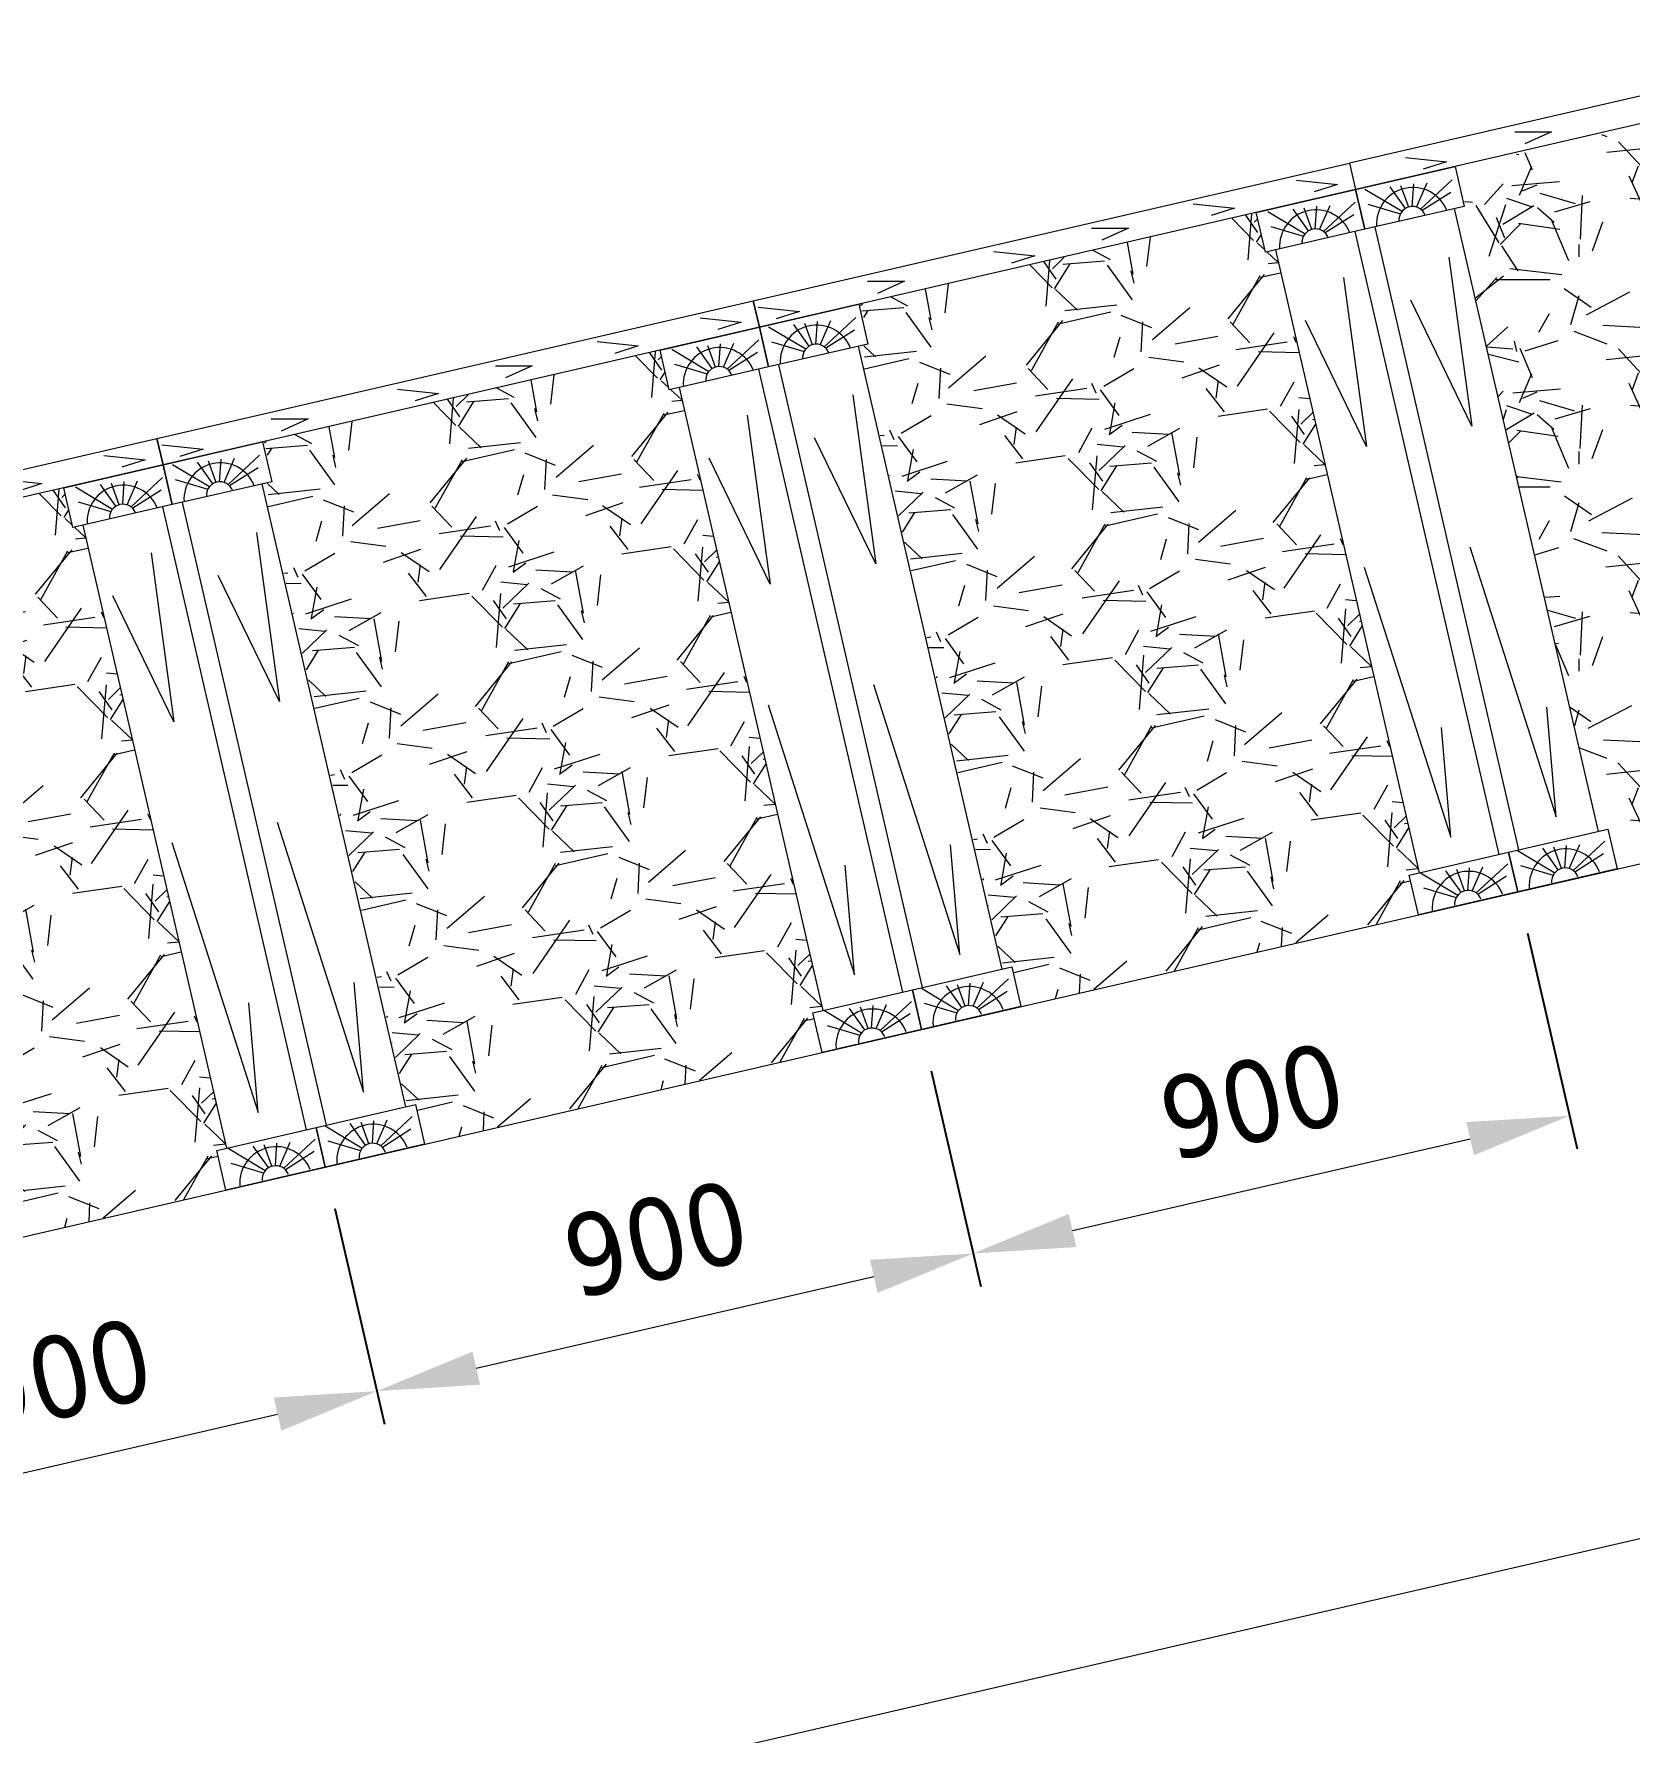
# Model space of a CAD drawing. Header units: millimetres. Extents: x 1757 to 4342, y -1901 to 53.
# Drawn here: x 3800.32 to 3823.78, y -514.56 to -489.59 of the extents above; entities that cross this region are included whole.
import ezdxf

# ---------------------------------------------------------------- set-up
doc = ezdxf.new("R2010")
doc.units = ezdxf.units.MM
doc.header["$LTSCALE"] = 0.1
doc.styles.add('стиль', font='TAHOMA.TTF')
doc.dimstyles.new('Копия DIN', dxfattribs={"dimtxt": 2, "dimasz": 2.5, "dimexe": 0.5, "dimexo": 0.625, "dimtad": 0, "dimdec": 0, "dimlfac": 100, "dimzin": 4, "dimdsep": 46, "dimtxsty": 'стиль', "dimcen": 2.5, "dimclre": 256, "dimclrt": 256, "dimadec": 0, "dimazin": 2, "dimtfac": 1, "dimtdec": 0, "dimtmove": 0, "dimatfit": 3, "dimfxl": 1.25, "dimtvp": 1, "dimtolj": 1, "dimtzin": 0, "dimlwd": 0, "dimarcsym": 0})

# ---------------------------------------------------------------- blocks, each defined once
blk = doc.blocks.new('*D403')
at = {"linetype": 'ByBlock', "lineweight": -2}
for p, q in [((3822.283065517349, -502.8166461527126), (3823.015140038643, -505.9876092798715)), ((3813.513734934281, -504.8412056418076), (3814.245809455575, -508.0121687689666))]:
    blk.add_line(p, q, dxfattribs=at)
at = {"color": 0, "linetype": 'ByBlock', "lineweight": 0}
blk.add_line((3815.59488902558, -507.1875571550582), (3821.441109414293, -505.8378508289949), dxfattribs=at)
at = {"color": 0, "lineweight": 0}
for points in [[(3821.384871650707, -505.5942583127986), (3821.497347177879, -506.0814433451911), (3822.902664511471, -505.500424247479)], [(3815.538651261995, -506.943964638862), (3815.651126789166, -507.4311496712545), (3814.133333928403, -507.5249837365741)]]:
    blk.add_solid(points, dxfattribs=at)
at = {"layer": 'Defpoints', "color": 0, "lineweight": 0}
for p in [(3822.142471108385, -502.2076648622217), (3813.373140525317, -504.2322243513167), (3822.902664511471, -505.500424247479)]:
    blk.add_point(p, dxfattribs=at)
at = {"lineweight": 0, "insert": (3818.236999246075, -505.2955593845714), "char_height": 1.2, "attachment_point": 5, "rotation": 13.000000000000274, "style": 'стиль'}
blk.add_mtext('\\A1;900', dxfattribs=at)
blk = doc.blocks.new('*D404')
at = {"linetype": 'ByBlock', "lineweight": -2}
for p, q in [((3813.513734934281, -504.8412056418076), (3814.245809455575, -508.0121687689668)), ((3804.744404351215, -506.8657651309022), (3805.476478872508, -510.0367282580614))]:
    blk.add_line(p, q, dxfattribs=at)
at = {"color": 0, "linetype": 'ByBlock', "lineweight": 0}
blk.add_line((3806.825558442515, -509.2121166441531), (3812.671778831225, -507.86241031809), dxfattribs=at)
at = {"color": 0, "lineweight": 0}
for points in [[(3812.615541067639, -507.6188178018938), (3812.728016594811, -508.1060028342863), (3814.133333928403, -507.5249837365743)], [(3806.769320678929, -508.9685241279568), (3806.8817962061, -509.4557091603493), (3805.364003345337, -509.5495432256689)]]:
    blk.add_solid(points, dxfattribs=at)
at = {"layer": 'Defpoints', "color": 0, "lineweight": 0}
for p in [(3813.373140525317, -504.2322243513167), (3804.60380994225, -506.2567838404113), (3814.133333928403, -507.5249837365743)]:
    blk.add_point(p, dxfattribs=at)
at = {"lineweight": 0, "insert": (3809.467668663008, -507.3201188736665), "char_height": 1.2, "attachment_point": 5, "rotation": 13.000000000000274, "style": 'стиль'}
blk.add_mtext('\\A1;900', dxfattribs=at)
blk = doc.blocks.new('*D405')
at = {"linetype": 'ByBlock', "lineweight": -2}
for p, q in [((3804.744404351215, -506.8657651309022), (3805.476478872508, -510.0367282580612)), ((3795.975073768148, -508.8903246199966), (3796.707148289442, -512.061287747156))]:
    blk.add_line(p, q, dxfattribs=at)
at = {"color": 0, "linetype": 'ByBlock', "lineweight": 0}
blk.add_line((3798.056227859447, -511.2366761332477), (3803.902448248159, -509.8869698071845), dxfattribs=at)
at = {"color": 0, "lineweight": 0}
for points in [[(3803.846210484573, -509.6433772909883), (3803.958686011745, -510.1305623233808), (3805.364003345337, -509.5495432256687)], [(3797.999990095861, -510.9930836170514), (3798.112465623033, -511.4802686494439), (3796.59467276227, -511.5741027147635)]]:
    blk.add_solid(points, dxfattribs=at)
at = {"layer": 'Defpoints', "color": 0, "lineweight": 0}
for p in [(3804.60380994225, -506.2567838404113), (3795.834479359184, -508.2813433295057), (3805.364003345337, -509.5495432256687)]:
    blk.add_point(p, dxfattribs=at)
at = {"lineweight": 0, "insert": (3800.698338079942, -509.344678362761), "char_height": 1.2, "attachment_point": 5, "rotation": 13.000000000000274, "style": 'стиль'}
blk.add_mtext('\\A1;900', dxfattribs=at)
blk = doc.blocks.new('223')
at = {"color": 7, "lineweight": 15}
for points in [[(3696.820343833757, -1073.215251530896), (3696.820984077176, -1073.615251530896), (3687.820984077176, -1073.615251530896), (3687.820632248237, -1073.215251530896), (3696.820343833757, -1073.215251530896)], [(3692.910218324802, -1073.29452706192), (3693.438741591743, -1073.417152448414), (3693.01403201838, -1073.502047830796)], [(3694.44665705773, -1073.285091687758), (3695.022359771932, -1073.483177082471), (3694.66372033434, -1073.511483204959)], [(3696.002911849634, -1073.285091687758), (3696.578614563836, -1073.483177082471), (3696.219975126244, -1073.511483204959)], [(3687.870451148361, -1073.322821691869), (3688.446153862564, -1073.520907086582), (3688.087514424971, -1073.54921320907)], [(3689.52205326575, -1073.313386317707), (3690.050576532691, -1073.4360117042), (3689.625866959328, -1073.520907086582)], [(3691.428500036754, -1073.303950943544), (3692.004202750957, -1073.502036338258), (3691.645563313365, -1073.530342460745)]]:
    blk.add_lwpolyline(points, dxfattribs=at)
blk = doc.blocks.new('*D402')
at = {"linetype": 'ByBlock', "lineweight": -2}
for p, q in [((3826.607603982076, -501.8162463849882), (3828.756116674037, -511.1224772758131)), ((3752.128420852812, -519.0131220654713), (3754.276494867881, -528.3174528379169))]:
    blk.add_line(p, q, dxfattribs=at)
at = {"color": 0, "linetype": 'ByBlock', "lineweight": 0}
blk.add_line((3827.182086049687, -510.9727188249362), (3755.625574437887, -527.4928412240083), dxfattribs=at)
at = {"color": 0, "lineweight": 15}
for points in [[(3827.125848286102, -510.72912630874), (3827.238323813273, -511.2163113411327), (3828.643641146866, -510.6352922434204)], [(3755.569336674301, -527.2492487078121), (3755.681812201472, -527.7364337402048), (3754.164019340709, -527.8302678055242)]]:
    blk.add_solid(points, dxfattribs=at)
at = {"layer": 'Defpoints', "color": 0, "lineweight": 15}
for p in [(3826.467009573111, -501.2072650944973), (3751.987826443848, -518.4041407749804), (3754.164019340709, -527.8302678055242)]:
    blk.add_point(p, dxfattribs=at)
at = {"lineweight": 0, "insert": (3791.122830269926, -518.0156354170174), "char_height": 1.2, "attachment_point": 5, "rotation": 13.000000000000274, "style": 'стиль'}
blk.add_mtext('\\A1;15000', dxfattribs=at)

msp = doc.modelspace()

# ---------------------------------------------------------------- hatches: boundary and pattern name
at = {"lineweight": 0}
h = msp.add_hatch(dxfattribs=at)
h.set_pattern_fill('GRAVEL', scale=0.12, style=0)
h.set_pattern_definition([(228.0128, (-557.8057438767245, 419.8050721648772), (-24.38402071907521, -27.43203370741509), [0.4100652, -40.5966]), (184.9697, (-558.0800638767245, 419.5002721648772), (36.57605916741495, 3.04797849046495), [0.7036859999999999, -69.6648]), (132.5104, (-558.7811038767245, 419.4393121648772), (30.47997782199803, -33.52803275095249), [0.4961783999999999, -49.12164]), (267.2737, (-559.9698238767245, 418.6773121648772), (3.047986764993807, 60.95998038403971), [0.640806, -63.43968]), (292.8337, (-560.0003038767245, 418.0372321648772), (-15.24004326660229, 36.57602079606134), [0.6283608, -62.20776]), (357.2737, (-559.7564638767245, 417.4581121648772), (-60.95998038403971, 3.04798676499381), [0.640806, -63.43968]), (37.6942, (-559.1163838767245, 417.4276321648772), (-39.62402503348792, -30.47997282838187), [0.8474327999999999, -83.89572000000001]), (72.2553, (-558.4458238767245, 417.9457921648772), (21.33604267856063, 67.05601944724367), [0.800064, -79.20636]), (121.4296, (-558.2019838767245, 418.7077921648772), (-24.38400628231738, 39.62395339196723), [0.6429756, -63.6546]), (175.2364, (-558.5372638767245, 419.2564321648772), (33.52797366366534, -3.047971395265387), [0.7340555999999997, -35.96867999999998]), (222.3974, (-559.2687838767245, 419.3173921648772), (-36.57600110068765, -33.52795638076436), [0.9492936, -93.98016]), (138.8141, (-556.9523038767245, 418.6468321648772), (-21.33598640906968, 18.28797186854881), [0.324006, -32.07671999999999]), (171.4692, (-557.1961438767245, 418.8601921648772), (39.62393951470968, -6.096015360054838), [0.6164183999999996, -61.02551999999998]), (225, (-557.8057438767245, 418.9516321648772), (-6.394884621840901e-16, -3.047997922440237), [0.4310508, -3.879468]), (203.1986, (-558.0191038767246, 419.3173921648772), (15.240051390709, 6.096026729167518), [0.2321292, -22.98071999999999]), (291.8014, (-558.2324638767245, 419.2259521648772), (-3.048002138273411, 9.144005890478237), [0.3282791999999999, -16.08576]), (30.9638, (-558.1105438767245, 418.9211521648772), (9.143990345769872, 6.096004750392662), [0.5331839999999997, -17.23955999999999]), (161.5651, (-557.6533438767245, 419.1954721648772), (6.096002781817178, -3.047995466958092), [0.3855444, -9.253079999999999]), (16.38950000000001, (-560.0003038767245, 419.2259521648772), (30.48001681676322, 9.143980979961364), [0.5401056000000001, -53.47056]), (70.3462, (-559.4821438767245, 419.3783521648772), (-12.19196602641181, -33.527952586254), [0.4531188, -44.85863999999999]), (293.1986, (-557.6533438767245, 419.8050721648772), (-6.096026729167517, 15.240051390709), [0.4642559999999999, -22.74864]), (343.6105, (-557.4704638767245, 419.3783521648772), (-30.48001681676322, 9.143980979961373), [0.5401055999999997, -53.47055999999998]), (339.444, (-560.0003038767245, 417.3361921648772), (-15.24001891710709, 6.095992603260165), [0.520842, -25.52124]), (294.7751, (-559.5126238767245, 417.1533121648771), (-15.23996448435221, 33.52798443138801), [0.4364063999999998, -43.20431999999997]), (66.80140000000002, (-557.6228638767245, 416.7570721648772), (6.096026729167521, 15.240051390709), [0.4642559999999999, -22.74864]), (17.35400000000001, (-557.4399838767245, 417.1837921648772), (-39.62400213823195, -12.19198161072676), [0.5109395999999999, -50.58287999999999]), (69.444, (-559.1163838767245, 416.7570721648772), (-6.095992603260173, -15.24001891710709), [0.2604216, -25.78176]), (101.3099, (-557.8057438767245, 416.7570721648772), (-3.047984955464818, 12.19196095308314), [0.155418, -15.3864]), (165.9638, (-557.8362238767245, 416.9094721648772), (9.144006425636608, -3.04799472494837), [0.6283608, -11.93886]), (186.0090000000001, (-558.4458238767245, 417.0618721648772), (30.47995505331354, 3.04799288225743), [0.5823204, -57.64968]), (303.6901, (-558.1105438767245, 418.6468321648772), (-3.048001045568679, 6.095994119078207), [0.4395888, -10.550136]), (353.1572, (-557.8667038767245, 418.2810721648772), (51.8160214279721, -6.096027301985807), [0.7674683999999999, -75.97919999999999]), (60.94540000000001, (-557.1047038767246, 418.1896321648772), (-12.19197163899491, -21.33594913300095), [0.3138096, -31.06728]), (90, (-556.9523038767245, 418.4639521648772), (-3.048, 3.048), [0.18288, -2.86512]), (120.2564, (-558.5067838767245, 417.1533121648771), (12.19197416020333, -21.33598923897307), [0.4234403999999999, -41.92068]), (48.01279999999999, (-558.7201438767245, 417.5190721648772), (24.38402071907521, 27.43203370741509), [0.8201316, -40.18656]), (0, (-558.1715038767245, 418.1286721648772), (3.048, 3.048), [0.79248, -2.25552]), (325.3048, (-557.3790238767245, 418.1286721648772), (-30.47994718914443, 21.33600202858172), [0.481932, -47.71116]), (254.0546, (-556.9827838767245, 417.8543521648772), (-3.048007775641769, -12.19202904384435), [0.4437948, -21.74604]), (207.646, (-557.1047038767246, 417.4276321648772), (-57.91197965882726, -30.48001916966807), [0.7225739999999999, -71.535]), (175.4261, (-557.7447838767245, 417.0923521648772), (-39.62400912569701, 3.047985253463354), [0.7644347999999996, -75.67895999999996]), (175.4261, (-557.7447838767245, 417.0923521648772), (-39.62400912569701, 3.047985253463354), [0.7644347999999996, -75.67895999999996])])
h.paths.add_polyline_path([(3827.747455334893, -490.0488058088833), (3821.237559947744, -491.5693780689712), (3821.381225331317, -492.1606227520897), (3821.223697906234, -492.1936756915873), (3823.330453719846, -501.3053651870712), (3823.480647235074, -501.2729087885734), (3823.614603434033, -501.8571333664572), (3826.21333996904, -501.2467120398915)])
h = msp.add_hatch(dxfattribs=at)
h.set_pattern_fill('GRAVEL', scale=0.12, angle=13, style=0)
h.set_pattern_definition([(241.0128, (30.24405164025256, -261.7736525977537), (-17.58819494249036, -32.21416363058341), [0.4100652, -40.5966]), (197.9697, (30.04532752544492, -262.1323491667277), (34.95297116549519, 11.19768207267192), [0.7036859999999999, -69.6648]), (145.5104, (29.37596815150073, -262.3494464530143), (37.24094428247516, -25.81220829623099), [0.4961783999999999, -49.12164]), (280.2737000000001, (28.38912767149895, -263.3593202597002), (-10.74314479849951, 60.08322787251495), [0.640806, -63.43968]), (305.8337, (28.50341554278884, -263.9898515589044), (-23.07725638678619, 32.21031595157609), [0.6283608, -62.20776]), (10.27370000000003, (28.87127959397776, -264.4992766857316), (-60.08322787251495, -10.7431447984995), [0.6408059999999993, -63.43967999999995]), (50.6942, (29.50181089318176, -264.3849888144418), (-31.75196181481455, -38.61223930807346), [0.8474327999999999, -83.89572000000001]), (85.2553, (30.0386238455053, -263.729266042672), (5.704879012209489, 70.13694330911872), [0.800064, -79.20636]), (134.4296, (30.10480153869275, -262.9319439882144), (-32.67249587382036, 33.12318611124353), [0.6429756, -63.6546]), (188.2364, (29.65469759691632, -262.472787185371), (33.35429824975815, 4.572300939786578), [0.7340555999999997, -35.96867999999998]), (235.3974, (28.92821339085185, -262.5779457814953), (-28.09641142421381, -40.89644704212396), [0.9492936, -93.98016]), (151.8141, (31.33616533752638, -262.7102247537712), (-24.90304501330312, 13.01969969616186), [0.324006, -32.07671999999999]), (184.4692, (31.05057938397431, -262.5571852218399), (39.97968559453464, 2.973672089783056), [0.6164183999999997, -61.02551999999999]), (238, (30.43603386807172, -262.6052189858439), (0.6856503462908407, -2.969877933153356), [0.4310508, -3.879468]), (216.1986, (30.14586417341252, -262.2968289479029), (13.47814222086082, 9.368051587626155), [0.2321292, -22.98071999999999]), (304.8014, (29.95854210079915, -262.4339209035817), (-5.02683580692459, 8.223994317254894), [0.3282791999999999, -16.08576]), (43.96380000000001, (30.14590238046185, -262.7034828667826), (7.538327769717316, 7.996714812762255), [0.5331839999999998, -17.23955999999999]), (174.5651, (30.52967580085397, -262.3333460485646), (6.625412419377722, -1.598573287552151), [0.3855444, -9.253079999999999]), (29.38950000000002, (28.23601172546933, -262.8315983754929), (27.64186779806208, 15.76613325918954), [0.5401056000000001, -53.47056]), (83.3462, (28.70660877755654, -262.5665437393008), (-4.337338442745307, -35.41122894575053), [0.4531188, -44.85863999999999]), (306.1986, (30.39254563812574, -261.7393700570716), (-9.368051587626155, 13.47814222086083), [0.4642559999999997, -22.74863999999998]), (356.6105, (30.66672954948353, -262.1140142022983), (-31.75576412274719, 2.053109420490301), [0.5401055999999997, -53.47055999999998]), (352.444, (28.66111522992605, -264.6729239491215), (-16.22071818296562, 2.511494384145234), [0.520842, -25.52124]), (307.7751, (29.17743507193882, -264.7414126163869), (-22.39152062980837, 29.2404182836118), [0.4364063999999998, -43.20431999999997]), (79.80140000000002, (31.10789525134078, -264.7023935064005), (2.511520330436808, 16.22075750093006), [0.4642559999999999, -22.74864]), (30.354, (31.19009693487897, -264.2454712635371), (-35.86584241260537, -20.79296297022307), [0.5109395999999999, -50.58287999999999]), (82.44400000000002, (29.65265407218249, -265.0383624050843), (-2.511494384145243, -16.22071818296562), [0.2604216, -25.78176]), (114.3098999999999, (30.92970245389279, -264.743532555219), (-5.712459769435964, 11.19383435435863), [0.155418, -15.3864]), (178.9638, (30.86572111363603, -264.6018950654822), (9.595295760355823, -0.912920931238967), [0.6283607999999994, -11.93885999999999]), (199.0090000000001, (30.23746258146093, -264.5905312303369), (29.01310656745176, 9.826371047746605), [0.5823204, -57.64968]), (316.6901, (30.20761095368925, -262.9707720629544), (-4.341181280596862, 5.254103135894768), [0.4395888, -10.550136]), (6.157199999999976, (30.52747944792327, -263.2723055927592), (51.85928792457701, 5.716282134958152), [0.7674683999999999, -75.97919999999999]), (73.94540000000002, (31.29051896169904, -263.189989288073), (-7.079947942851582, -23.53170701369902), [0.3138096, -31.06728]), (103, (31.3773043863448, -262.8884175512192), (-3.655530771105497, 2.284229143825296), [0.1828799999999998, -2.865119999999997]), (133.2564, (30.15749545790277, -264.5151478478857), (16.67904792711359, -18.04655177516438), [0.4234403999999999, -41.92068]), (61.01279999999999, (29.86732576324312, -264.2067578099446), (17.58819494249036, 32.21416363058342), [0.8201316, -40.18656]), (13, (30.26477399285886, -263.4893646719963), (2.284229143825296, 3.655530771105497), [0.79248, -2.25552]), (338.3048000000001, (31.03694278180001, -263.3110954604499), (-34.4983042691495, 13.93266542230372), [0.4819319999999997, -47.71115999999996]), (267.0546, (31.48473574949821, -263.4892500508487), (-0.2272777458141597, -12.56520069209301), [0.4437948, -21.74604]), (220.646, (31.4619316651092, -263.9324592774394), (-49.5711869233747, -42.72617913639834), [0.7225739999999999, -71.535]), (188.4261, (30.9136784635416, -264.403132743625), (-39.29409583524728, -5.943597041274939), [0.7644347999999997, -75.67895999999998]), (188.4261, (30.9136784635416, -264.403132743625), (-39.29409583524728, -5.943597041274939), [0.7644347999999997, -75.67895999999998])])
h.paths.add_polyline_path([(3812.474067498858, -493.5662424689743), (3812.610978647424, -494.159269805907), (3812.461807901805, -494.1937085861172), (3814.57120932282, -503.3305299504269), (3814.708884083774, -503.2987452274018), (3814.845064680574, -503.8886081969857), (3820.676148335261, -502.5423964613263), (3820.540768370763, -501.9560014112393), (3820.687398845593, -501.9221490987514), (3818.575037404274, -492.7725064779141), (3818.427672913523, -492.8065282513302), (3818.292921152958, -492.222854251428)])
h = msp.add_hatch(dxfattribs=at)
h.set_pattern_fill('GRAVEL', scale=0.12, angle=13, style=0)
h.set_pattern_definition([(241.0128, (21.47472105718498, -263.7982120868485), (-17.58819494249036, -32.21416363058341), [0.4100652, -40.5966]), (197.9697, (21.27599694237733, -264.1569086558227), (34.95297116549519, 11.19768207267192), [0.7036859999999999, -69.6648]), (145.5104, (20.60663756843314, -264.3740059421092), (37.24094428247516, -25.81220829623099), [0.4961783999999999, -49.12164]), (280.2737000000001, (19.61979708843137, -265.3838797487952), (-10.74314479849951, 60.08322787251495), [0.640806, -63.43968]), (305.8337, (19.73408495972126, -266.0144110479993), (-23.07725638678619, 32.21031595157609), [0.6283608, -62.20776]), (10.27370000000003, (20.10194901091018, -266.5238361748266), (-60.08322787251495, -10.7431447984995), [0.6408059999999993, -63.43967999999995]), (50.6942, (20.73248031011417, -266.4095483035368), (-31.75196181481455, -38.61223930807346), [0.8474327999999999, -83.89572000000001]), (85.2553, (21.26929326243771, -265.7538255317668), (5.704879012209489, 70.13694330911872), [0.800064, -79.20636]), (134.4296, (21.33547095562517, -264.9565034773093), (-32.67249587382036, 33.12318611124353), [0.6429756, -63.6546]), (188.2364, (20.88536701384874, -264.4973466744659), (33.35429824975815, 4.572300939786578), [0.7340555999999997, -35.96867999999998]), (235.3974, (20.15888280778427, -264.6025052705902), (-28.09641142421381, -40.89644704212396), [0.9492936, -93.98016]), (151.8141, (22.5668347544588, -264.7347842428661), (-24.90304501330312, 13.01969969616186), [0.324006, -32.07671999999999]), (184.4692, (22.28124880090672, -264.5817447109347), (39.97968559453464, 2.973672089783056), [0.6164183999999997, -61.02551999999999]), (238, (21.66670328500459, -264.6297784749388), (0.6856503462908407, -2.969877933153356), [0.4310508, -3.879468]), (216.1986, (21.37653359034493, -264.3213884369977), (13.47814222086082, 9.368051587626155), [0.2321292, -22.98071999999999]), (304.8014, (21.18921151773156, -264.4584803926765), (-5.02683580692459, 8.223994317254894), [0.3282791999999999, -16.08576]), (43.96380000000001, (21.37657179739426, -264.7280423558775), (7.538327769717316, 7.996714812762255), [0.5331839999999998, -17.23955999999999]), (174.5651, (21.76034521778638, -264.3579055376596), (6.625412419377722, -1.598573287552151), [0.3855444, -9.253079999999999]), (29.38950000000002, (19.46668114240174, -264.8561578645878), (27.64186779806208, 15.76613325918954), [0.5401056000000001, -53.47056]), (83.3462, (19.93727819448895, -264.5911032283957), (-4.337338442745307, -35.41122894575053), [0.4531188, -44.85863999999999]), (306.1986, (21.62321505505861, -263.7639295461665), (-9.368051587626155, 13.47814222086083), [0.4642559999999997, -22.74863999999998]), (356.6105, (21.89739896641595, -264.1385736913933), (-31.75576412274719, 2.053109420490301), [0.5401055999999997, -53.47055999999998]), (352.444, (19.89178464685847, -266.6974834382163), (-16.22071818296562, 2.511494384145234), [0.520842, -25.52124]), (307.7751, (20.40810448887123, -266.7659721054819), (-22.39152062980837, 29.2404182836118), [0.4364063999999998, -43.20431999999997]), (79.80140000000002, (22.33856466827319, -266.7269529954955), (2.511520330436808, 16.22075750093006), [0.4642559999999999, -22.74864]), (30.354, (22.42076635181138, -266.2700307526319), (-35.86584241260537, -20.79296297022307), [0.5109395999999999, -50.58287999999999]), (82.44400000000002, (20.8833234891149, -267.0629218941791), (-2.511494384145243, -16.22071818296562), [0.2604216, -25.78176]), (114.3098999999999, (22.1603718708252, -266.7680920443139), (-5.712459769435964, 11.19383435435863), [0.155418, -15.3864]), (178.9638, (22.09639053056844, -266.626454554577), (9.595295760355823, -0.912920931238967), [0.6283607999999994, -11.93885999999999]), (199.0090000000001, (21.46813199839335, -266.6150907194318), (29.01310656745176, 9.826371047746605), [0.5823204, -57.64968]), (316.6901, (21.43828037062167, -264.9953315520494), (-4.341181280596862, 5.254103135894768), [0.4395888, -10.550136]), (6.157199999999976, (21.75814886485568, -265.296865081854), (51.85928792457701, 5.716282134958152), [0.7674683999999999, -75.97919999999999]), (73.94540000000002, (22.52118837863145, -265.2145487771679), (-7.079947942851582, -23.53170701369902), [0.3138096, -31.06728]), (103, (22.60797380327722, -264.912977040314), (-3.655530771105497, 2.284229143825296), [0.1828799999999998, -2.865119999999997]), (133.2564, (21.38816487483518, -266.5397073369807), (16.67904792711359, -18.04655177516438), [0.4234403999999999, -41.92068]), (61.01279999999999, (21.09799518017553, -266.2313172990396), (17.58819494249036, 32.21416363058342), [0.8201316, -40.18656]), (13, (21.49544340979128, -265.5139241610913), (2.284229143825296, 3.655530771105497), [0.79248, -2.25552]), (338.3048000000001, (22.26761219873242, -265.3356549495448), (-34.4983042691495, 13.93266542230372), [0.4819319999999997, -47.71115999999996]), (267.0546, (22.71540516643063, -265.5138095399435), (-0.2272777458141597, -12.56520069209301), [0.4437948, -21.74604]), (220.646, (22.69260108204162, -265.9570187665342), (-49.5711869233747, -42.72617913639834), [0.7225739999999999, -71.535]), (188.4261, (22.14434788047402, -266.4276922327199), (-39.29409583524728, -5.943597041274939), [0.7644347999999997, -75.67895999999998]), (188.4261, (22.14434788047402, -266.4276922327199), (-39.29409583524728, -5.943597041274939), [0.7644347999999997, -75.67895999999998])])
h.paths.add_polyline_path([(3803.704736915791, -495.5908019580694), (3803.841648064356, -496.1838292950021), (3803.692477318737, -496.218268075212), (3805.801878739752, -505.355089439522), (3805.939553500707, -505.3233047164966), (3806.075734097506, -505.9131676860806), (3811.906817752194, -504.5669559504212), (3811.771437787696, -503.9805609003341), (3811.918068262525, -503.9467085878463), (3809.805706821207, -494.797065967009), (3809.658342330455, -494.831087740425), (3809.52359056989, -494.247413740523)])
h = msp.add_hatch(dxfattribs=at)
h.set_pattern_fill('GRAVEL', scale=0.12, angle=13, style=0)
h.set_pattern_definition([(241.0128, (12.70539047411785, -265.8227715759433), (-17.58819494249036, -32.21416363058341), [0.4100652, -40.5966]), (197.9697, (12.5066663593102, -266.1814681449174), (34.95297116549519, 11.19768207267192), [0.7036859999999999, -69.6648]), (145.5104, (11.83730698536601, -266.3985654312039), (37.24094428247516, -25.81220829623099), [0.4961783999999999, -49.12164]), (280.2737000000001, (10.85046650536424, -267.40843923789), (-10.74314479849951, 60.08322787251495), [0.640806, -63.43968]), (305.8337, (10.96475437665413, -268.0389705370941), (-23.07725638678619, 32.21031595157609), [0.6283608, -62.20776]), (10.27370000000003, (11.33261842784304, -268.5483956639213), (-60.08322787251495, -10.7431447984995), [0.6408059999999993, -63.43967999999995]), (50.6942, (11.96314972704704, -268.4341077926315), (-31.75196181481455, -38.61223930807346), [0.8474327999999999, -83.89572000000001]), (85.2553, (12.49996267937058, -267.7783850208616), (5.704879012209489, 70.13694330911872), [0.800064, -79.20636]), (134.4296, (12.56614037255804, -266.981062966404), (-32.67249587382036, 33.12318611124353), [0.6429756, -63.6546]), (188.2364, (12.11603643078161, -266.5219061635606), (33.35429824975815, 4.572300939786578), [0.7340555999999997, -35.96867999999998]), (235.3974, (11.38955222471714, -266.627064759685), (-28.09641142421381, -40.89644704212396), [0.9492936, -93.98016]), (151.8141, (13.79750417139167, -266.7593437319609), (-24.90304501330312, 13.01969969616186), [0.324006, -32.07671999999999]), (184.4692, (13.51191821783959, -266.6063042000295), (39.97968559453464, 2.973672089783056), [0.6164183999999997, -61.02551999999999]), (238, (12.89737270193746, -266.6543379640336), (0.6856503462908407, -2.969877933153356), [0.4310508, -3.879468]), (216.1986, (12.6072030072778, -266.3459479260925), (13.47814222086082, 9.368051587626155), [0.2321292, -22.98071999999999]), (304.8014, (12.41988093466443, -266.4830398817713), (-5.02683580692459, 8.223994317254894), [0.3282791999999999, -16.08576]), (43.96380000000001, (12.60724121432713, -266.7526018449722), (7.538327769717316, 7.996714812762255), [0.5331839999999998, -17.23955999999999]), (174.5651, (12.99101463471925, -266.3824650267544), (6.625412419377722, -1.598573287552151), [0.3855444, -9.253079999999999]), (29.38950000000002, (10.69735055933461, -266.8807173536826), (27.64186779806208, 15.76613325918954), [0.5401056000000001, -53.47056]), (83.3462, (11.16794761142182, -266.6156627174905), (-4.337338442745307, -35.41122894575053), [0.4531188, -44.85863999999999]), (306.1986, (12.85388447199148, -265.7884890352613), (-9.368051587626155, 13.47814222086083), [0.4642559999999997, -22.74863999999998]), (356.6105, (13.12806838334882, -266.163133180488), (-31.75576412274719, 2.053109420490301), [0.5401055999999997, -53.47055999999998]), (352.444, (11.12245406379134, -268.7220429273111), (-16.22071818296562, 2.511494384145234), [0.520842, -25.52124]), (307.7751, (11.6387739058041, -268.7905315945766), (-22.39152062980837, 29.2404182836118), [0.4364063999999998, -43.20431999999997]), (79.80140000000002, (13.56923408520606, -268.7515124845903), (2.511520330436808, 16.22075750093006), [0.4642559999999999, -22.74864]), (30.354, (13.65143576874425, -268.2945902417267), (-35.86584241260537, -20.79296297022307), [0.5109395999999999, -50.58287999999999]), (82.44400000000002, (12.11399290604822, -269.0874813832739), (-2.511494384145243, -16.22071818296562), [0.2604216, -25.78176]), (114.3098999999999, (13.39104128775807, -268.7926515334086), (-5.712459769435964, 11.19383435435863), [0.155418, -15.3864]), (178.9638, (13.32705994750131, -268.6510140436718), (9.595295760355823, -0.912920931238967), [0.6283607999999994, -11.93885999999999]), (199.0090000000001, (12.69880141532622, -268.6396502085265), (29.01310656745176, 9.826371047746605), [0.5823204, -57.64968]), (316.6901, (12.66894978755454, -267.0198910411441), (-4.341181280596862, 5.254103135894768), [0.4395888, -10.550136]), (6.157199999999976, (12.98881828178855, -267.3214245709488), (51.85928792457701, 5.716282134958152), [0.7674683999999999, -75.97919999999999]), (73.94540000000002, (13.75185779556432, -267.2391082662627), (-7.079947942851582, -23.53170701369902), [0.3138096, -31.06728]), (103, (13.83864322021009, -266.9375365294088), (-3.655530771105497, 2.284229143825296), [0.1828799999999998, -2.865119999999997]), (133.2564, (12.61883429176805, -268.5642668260754), (16.67904792711359, -18.04655177516438), [0.4234403999999999, -41.92068]), (61.01279999999999, (12.3286645971084, -268.2558767881344), (17.58819494249036, 32.21416363058342), [0.8201316, -40.18656]), (13, (12.72611282672415, -267.5384836501861), (2.284229143825296, 3.655530771105497), [0.79248, -2.25552]), (338.3048000000001, (13.49828161566529, -267.3602144386397), (-34.4983042691495, 13.93266542230372), [0.4819319999999997, -47.71115999999996]), (267.0546, (13.9460745833635, -267.5383690290383), (-0.2272777458141597, -12.56520069209301), [0.4437948, -21.74604]), (220.646, (13.92327049897449, -267.9815782556291), (-49.5711869233747, -42.72617913639834), [0.7225739999999999, -71.535]), (188.4261, (13.37501729740688, -268.4522517218147), (-39.29409583524728, -5.943597041274939), [0.7644347999999997, -75.67895999999998]), (188.4261, (13.37501729740688, -268.4522517218147), (-39.29409583524728, -5.943597041274939), [0.7644347999999997, -75.67895999999998])])
h.paths.add_polyline_path([(3794.935406332724, -497.615361447164), (3795.072317481289, -498.2083887840967), (3794.923146735669, -498.2428275643068), (3797.032548156685, -507.3796489286168), (3797.17022291764, -507.3478642055915), (3797.306403514439, -507.9377271751754), (3803.137487169127, -506.591515439516), (3803.002107204628, -506.005120389429), (3803.148737679458, -505.9712680769411), (3801.036376238139, -496.8216254561038), (3800.889011747387, -496.8556472295198), (3800.754259986823, -496.2719732296179)])

# ---------------------------------------------------------------- linework, layer by layer
at = {"color": 7, "lineweight": 0}
for p, q in [((3827.890093759377, -489.5913764317876), (3819.66738567658, -491.4897381730165)), ((3827.871687859668, -490.006147411677), (3819.757989932338, -491.8793421754987)), ((3784.302532056216, -510.9437031434974), (3826.55144928449, -501.1897720459925))]:
    msp.add_line(p, q, dxfattribs=at)
at = {"color": 7, "lineweight": 15}
for p, q in [((3821.208360152405, -492.1602802910055), (3823.322900063237, -501.3193588999869)), ((3820.039116074663, -492.4302215562178), (3822.153655985495, -501.5893001651995)), ((3819.746805055228, -492.4977068725212), (3821.86134496606, -501.6567854815029)), ((3818.577560977485, -492.767648137734), (3820.692100888317, -501.9267267467152)), ((3812.439029569338, -494.1848397801001), (3814.55356948017, -503.3439183890818)), ((3810.97747447216, -494.5222663616163), (3813.092014382993, -503.6813449705975)), ((3811.269785491596, -494.4547810453129), (3813.384325402428, -503.6138596542943)), ((3809.808230394418, -494.7922076268286), (3811.92277030525, -503.9512862358102)), ((3803.669698986271, -496.2093992691952), (3805.784238897103, -505.3684778781766)), ((3802.208143889094, -496.5468258507109), (3804.322683799925, -505.7059044596923)), ((3802.500454908529, -496.4793405344075), (3804.614994819361, -505.6384191433891)), ((3801.038899811351, -496.8167671159234), (3803.153439722183, -505.9758457249048))]:
    msp.add_line(p, q, dxfattribs=at)
for points in [[(3822.097820879722, -491.0293441288408), (3822.640382839553, -491.0299347684789), (3822.245655850817, -491.2081931540287)], [(3820.490671714969, -491.4100673126378), (3821.096178724294, -491.4735708589691), (3820.753098684351, -491.5818278169867)], [(3819.66738567658, -491.4897381730165), (3819.757989932338, -491.8793421754987), (3810.988659349271, -493.9039016645935), (3810.898055093513, -493.5142976621113), (3819.66738567658, -491.4897381730165)], [(3821.219545029517, -491.5419155939829), (3821.354515662123, -492.1265376328537), (3819.892960564945, -492.4639642143696), (3819.757989932338, -491.8793421754987), (3821.219545029517, -491.5419155939829)], [(3819.757989932338, -491.8793421754987), (3819.892960564945, -492.4639642143696), (3818.431405467768, -492.8013907958856), (3818.296434835161, -492.2167687570144), (3819.757989932338, -491.8793421754987)], [(3818.886615038174, -491.7416705178665), (3819.4921220475, -491.8051740641976), (3819.149042007555, -491.9134310222151)], [(3819.894023110221, -491.8734066016153), (3820.440873366074, -492.1992879276376)], [(3820.490350711509, -492.1572331348362), (3820.263701136617, -491.8393621550916)], [(3820.53858433203, -492.1362749054036), (3820.424417507103, -491.8225803658801)], [(3820.589263554096, -492.1286230354173), (3820.612489971772, -491.7968274470976)], [(3820.653993039256, -492.1379110439899), (3820.807697021642, -491.7826639834392)], [(3821.176109720244, -491.7366742021203), (3820.712221350683, -492.1675185455096)], [(3821.157641108478, -491.9214698310917), (3820.736519981871, -492.1886024670306)], [(3817.370246955764, -492.0917516741332), (3817.97575396509, -492.1552552204643), (3817.632673925146, -492.2635121784816)], [(3819.064223015882, -492.4864806562395), (3818.83757344099, -492.1686096764951)], [(3819.112456636402, -492.4655224268075), (3818.998289811475, -492.1518278872835)], [(3819.16313585847, -492.4578705568205), (3819.186362276144, -492.126074968501)], [(3819.22786534363, -492.4671585653933), (3819.381569326015, -492.1119115048426)], [(3819.749982024618, -492.0659217235242), (3819.286093655056, -492.496766066913)], [(3819.934898317212, -492.0939225928261), (3820.416372579572, -492.2355747897831)], [(3815.875309545389, -492.4465687331734), (3816.417871505219, -492.4471593728116), (3816.023144516483, -492.6254177583618)], [(3818.467895414595, -492.2026541230188), (3819.014745670446, -492.5285354490412)], [(3818.508770621585, -492.4231701142293), (3818.990244883945, -492.5648223111865)], [(3819.73151341285, -492.2507173524954), (3819.310392286246, -492.517849988434)], [(3814.433687513177, -492.7890651724589), (3815.039194522503, -492.8525687187902), (3814.696114482559, -492.9608256768073)], [(3821.130725113374, -492.8752318544028), (3821.468360212085, -495.3581900053872), (3820.569352327409, -493.5052428363139)], [(3819.579947092261, -493.174389126836), (3819.917582190971, -495.6573472778201), (3819.018574306297, -493.8044001087468)], [(3812.578225346771, -493.2271159297803), (3813.120787306601, -493.2277065694185), (3812.726060317865, -493.4059649549685)], [(3810.971076182016, -493.6078391135774), (3811.576583191342, -493.6713426599089), (3811.233503151399, -493.7795996179265)], [(3812.45021444645, -493.5664750830778), (3812.585185079056, -494.1510971219485), (3811.123629981878, -494.4885237034645), (3810.988659349271, -493.9039016645935), (3812.45021444645, -493.5664750830778)], [(3810.988659349271, -493.9039016645935), (3811.123629981878, -494.4885237034645), (3809.6620748847, -494.8259502849804), (3809.527104252094, -494.2413282461092), (3810.988659349271, -493.9039016645935)], [(3811.124692527154, -493.8979660907102), (3811.671542783006, -494.2238474167319)], [(3811.721020128442, -494.1817926239308), (3811.49437055355, -493.8639216441867)], [(3811.769253748963, -494.1608343944985), (3811.655086924035, -493.8471398549749)], [(3811.819932971029, -494.1531825245123), (3811.843159388704, -493.8213869361924)], [(3811.884662456189, -494.1624705330845), (3812.038366438574, -493.8072234725338)], [(3812.406779137177, -493.7612336912147), (3811.942890767616, -494.1920780346048)], [(3810.294892432815, -494.5110401453347), (3810.068242857923, -494.1931691655901)], [(3810.343126053335, -494.4900819159021), (3810.228959228409, -494.1763873763783)], [(3810.393805275402, -494.4824300459157), (3810.417031693077, -494.1506344575956)], [(3810.458534760563, -494.4917180544879), (3810.612238742948, -494.1364709939375)], [(3810.98065144155, -494.0904812126183), (3810.516763071989, -494.521325556008)], [(3811.165567734145, -494.1184820819207), (3811.647041996504, -494.2601342788779)], [(3812.38831052541, -493.9460293201865), (3811.967189398804, -494.2131619561254)], [(3809.698564831528, -494.2272136121136), (3810.245415087379, -494.5530949381358)], [(3810.962182829783, -494.2752768415902), (3810.541061703178, -494.5424094775288)], [(3809.739440038517, -494.4477296033241), (3810.220914300877, -494.5893818002813)], [(3812.361394530307, -494.8997913434977), (3812.699029629018, -497.382749494482), (3811.800021744343, -495.5298023254085)], [(3810.810616509194, -495.1989486159304), (3811.148251607904, -497.6819067669147), (3810.249243723229, -495.8289595978416)], [(3803.680883863381, -495.5910345721726), (3803.815854495989, -496.1756566110436), (3802.354299398811, -496.5130831925595), (3802.219328766205, -495.9284611536883), (3803.680883863381, -495.5910345721726)], [(3802.219328766205, -495.9284611536883), (3802.354299398811, -496.5130831925595), (3800.892744301634, -496.850509774075), (3800.757773669026, -496.265887735204), (3802.219328766205, -495.9284611536883)], [(3802.355361944087, -495.9225255798045), (3802.90221219994, -496.248406905827)], [(3802.951689545375, -496.2063521130261), (3802.725039970483, -495.8884811332811)], [(3802.999923165896, -496.1853938835933), (3802.885756340968, -495.8716993440697)], [(3803.050602387962, -496.1777420136069), (3803.073828805637, -495.8459464252873)], [(3803.115331873122, -496.1870300221793), (3803.269035855507, -495.8317829616284)], [(3803.63744855411, -495.7857931803097), (3803.173560184548, -496.2166375236992)], [(3801.624474692335, -496.5069895350106), (3801.64770111001, -496.1751939466905)], [(3801.689204177495, -496.5162775435828), (3801.84290815988, -496.1610304830318)], [(3802.211320858483, -496.1150407017132), (3801.747432488922, -496.5458850451026)], [(3802.396237151078, -496.143041571015), (3802.877711413437, -496.2846937679727)], [(3803.618979942343, -495.9705888092814), (3803.197858815737, -496.2377214452202)], [(3800.92923424846, -496.2517731012082), (3801.476084504312, -496.5776544272306)], [(3801.525561849748, -496.5355996344296), (3801.298912274856, -496.2177286546843)], [(3801.573795470269, -496.5146414049967), (3801.459628645342, -496.2009468654732)], [(3802.192852246716, -496.2998363306846), (3801.77173112011, -496.5669689666237)], [(3800.97010945545, -496.4722890924189), (3801.451583717811, -496.6139412893759)], [(3803.59206394724, -496.9243508325925), (3803.929699045951, -499.4073089835769), (3803.030691161276, -497.5543618145033)], [(3821.436046196227, -497.1317859666227), (3822.707105277242, -501.1065138499688), (3822.569497140282, -499.4898835970617)], [(3802.041285926127, -497.2235081050252), (3802.378921024837, -499.7064662560095), (3801.479913140162, -497.8535190869367)], [(3819.885268175113, -497.4309432390556), (3821.156327256129, -501.4056711224015), (3821.01871911917, -499.7890408694942)], [(3812.66671561316, -499.1563454557175), (3813.937774694175, -503.1310733390632), (3813.800166557215, -501.5144430861566)], [(3811.115937592046, -499.4555027281507), (3812.386996673063, -503.4302306114961), (3812.249388536102, -501.8136003585895)], [(3803.897385030093, -501.1809049448124), (3805.168444111107, -505.155632828158), (3805.030835974148, -503.5390025752516)], [(3823.469055572955, -501.2856162418353), (3823.604026205562, -501.8702382807063), (3822.142471108385, -502.2076648622218), (3822.007500475777, -501.6230428233511), (3823.469055572955, -501.2856162418353)], [(3802.346607008979, -501.4800622172451), (3803.617666089996, -505.4547901005909), (3803.480057953035, -503.8381598476846)], [(3822.007500475777, -501.6230428233511), (3822.142471108385, -502.2076648622218), (3820.680916011205, -502.545091443738), (3820.5459453786, -501.960469404867), (3822.007500475777, -501.6230428233511)], [(3822.13978511559, -501.6008705472501), (3822.686635371441, -501.9267518732726)], [(3822.736112716876, -501.8846970804719), (3822.509463141984, -501.5668261007266)], [(3822.784346337398, -501.8637388510386), (3822.670179512471, -501.5500443115153)], [(3822.835025559464, -501.8560869810527), (3822.858251977139, -501.5242913927326)], [(3822.899755044625, -501.8653749896251), (3823.05345902701, -501.510127929074)], [(3823.421871725613, -501.4641381477553), (3822.95798335605, -501.894982491145)], [(3823.403403113845, -501.6489337767267), (3822.982281987239, -501.9160664126658)], [(3820.713657419962, -501.9301180686535), (3821.260507675815, -502.2559993946762)], [(3821.30998502125, -502.2139446018754), (3821.083335446357, -501.8960736221305)], [(3821.358218641771, -502.1929863724423), (3821.244051816843, -501.8792918329185)], [(3821.408897863837, -502.1853345024559), (3821.432124281512, -501.853538914136)], [(3821.473627348997, -502.1946225110286), (3821.627331331382, -501.8393754504776)], [(3821.995744029986, -501.7933856691587), (3821.531855660424, -502.2242300125484)], [(3822.18066032258, -501.8213865384613), (3822.662134584939, -501.9630387354185)], [(3820.754532626953, -502.1506340598645), (3821.236006889311, -502.292286256822)], [(3821.977275418219, -501.9781812981302), (3821.556154291612, -502.245313934069)], [(3814.699724989888, -503.3101757309299), (3814.834695622495, -503.8947977698007), (3813.373140525317, -504.2322243513169), (3813.23816989271, -503.6476023124459), (3814.699724989888, -503.3101757309299)], [(3813.23816989271, -503.6476023124459), (3813.373140525317, -504.2322243513169), (3811.911585428139, -504.5696509328326), (3811.776614795533, -503.9850288939618), (3813.23816989271, -503.6476023124459)], [(3813.370454532522, -503.6254300363452), (3813.917304788375, -503.9513113623674)], [(3813.966782133811, -503.9092565695663), (3813.740132558917, -503.5913855898215)], [(3814.015015754331, -503.8882983401339), (3813.900848929404, -503.5746038006101)], [(3814.065694976397, -503.8806464701473), (3814.088921394072, -503.5488508818274)], [(3814.130424461558, -503.88993447872), (3814.284128443943, -503.5346874181686)], [(3814.652541142545, -503.4886976368501), (3814.188652772983, -503.9195419802398)], [(3814.634072530777, -503.6734932658218), (3814.212951404173, -503.9406259017604)], [(3812.540654438182, -504.2385040909702), (3812.31400486329, -503.9206331112249)], [(3812.588888058704, -504.2175458615374), (3812.474721233776, -503.9038513220133)], [(3812.63956728077, -504.209893991551), (3812.662793698445, -503.8780984032309)], [(3812.70429676593, -504.2191820001234), (3812.858000748315, -503.8639349395722)], [(3813.226413446919, -503.8179451582536), (3812.762525077357, -504.248789501643)], [(3813.411329739512, -503.8459460275557), (3813.892804001872, -503.9875982245131)], [(3811.944326836895, -503.9546775577484), (3812.491177092747, -504.2805588837708)], [(3811.985202043886, -504.1751935489591), (3812.466676306245, -504.3168457459166)], [(3813.207944835151, -504.0027407872252), (3812.786823708546, -504.2698734231639)], [(3805.930394406821, -505.334735220025), (3806.065365039428, -505.919357258896), (3804.60380994225, -506.2567838404115), (3804.468839309643, -505.6721618015409), (3805.930394406821, -505.334735220025)], [(3804.468839309643, -505.6721618015409), (3804.60380994225, -506.2567838404115), (3803.142254845071, -506.5942104219274), (3803.007284212465, -506.0095883830564), (3804.468839309643, -505.6721618015409)], [(3804.601123949456, -505.6499895254395), (3805.147974205307, -505.9758708514622)], [(3805.197451550743, -505.9338160586611), (3804.97080197585, -505.6159450789163)], [(3805.245685171263, -505.9128578292288), (3805.131518346337, -505.5991632897047)], [(3805.29636439333, -505.9052059592422), (3805.319590811005, -505.5734103709223)], [(3805.36109387849, -505.9144939678148), (3805.514797860876, -505.5592469072636)], [(3805.883210559478, -505.513257125945), (3805.419322189916, -505.9441014693347)], [(3803.819557475636, -506.2421053506322), (3803.705390650709, -505.9284108111082)], [(3803.870236697703, -506.2344534806456), (3803.893463115378, -505.9026578923252)], [(3803.934966182863, -506.2437414892182), (3804.088670165248, -505.8884944286668)], [(3804.457082863852, -505.8425046473484), (3803.993194494289, -506.2733489907381)], [(3804.641999156446, -505.8705055166503), (3805.123473418805, -506.012157713608)], [(3805.86474194771, -505.6980527549164), (3805.443620821105, -505.9651853908555)], [(3803.174996253828, -505.9792370468434), (3803.72184650968, -506.3051183728656)], [(3803.771323855116, -506.2630635800646), (3803.544674280222, -505.9451926003197)], [(3804.438614252084, -506.0273002763196), (3804.017493125478, -506.2944329122589)], [(3803.215871460819, -506.1997530380539), (3803.697345723178, -506.3414052350112)]]:
    msp.add_lwpolyline(points, dxfattribs=at)
for centre, radius, start, end in [((3820.601362708937, -492.3857548748196), 0.5367129526174379, 21.9125238700139, 184.0874761300073), ((3819.17523501331, -492.715002396223), 0.5367129526174379, 21.9125238700139, 184.0874761300073), ((3820.593570820701, -492.3288036782207), 0.2002269769505321, 20.43413259689379, 185.5658674031199), ((3819.167443125073, -492.6580511996243), 0.2002269769505321, 20.43413259689379, 185.5658674031199), ((3811.83203212587, -494.4103143639144), 0.5367129526174379, 21.9125238700139, 184.0874761300073), ((3811.824240237634, -494.3533631673155), 0.2002269769505321, 20.43413259689379, 185.5658674031199), ((3810.405904430242, -494.7395618853178), 0.5367129526174379, 21.9125238700139, 184.0874761300073), ((3810.398112542006, -494.6826106887189), 0.2002269769505321, 20.43413259689379, 185.5658674031199), ((3803.062701542803, -496.4348738530092), 0.5367129526174379, 21.9125238700139, 184.0874761300073), ((3803.054909654566, -496.3779226564103), 0.2002269769505321, 20.43413259689379, 185.5658674031199), ((3801.636573847176, -496.7641213744126), 0.5367129526174379, 21.9125238700139, 184.0874761300073), ((3801.628781958939, -496.7071701778137), 0.2002269769505321, 20.43413259689379, 185.5658674031199), ((3822.847124714305, -502.1132188204548), 0.5367129526174379, 21.9125238700139, 184.0874761300073), ((3821.420997018678, -502.442466341858), 0.5367129526174379, 21.9125238700139, 184.0874761300073), ((3822.839332826069, -502.0562676238559), 0.2002269769505321, 20.43413259689379, 185.5658674031199), ((3821.413205130441, -502.3855151452593), 0.2002269769505321, 20.43413259689379, 185.5658674031199), ((3814.077794131238, -504.1377783095494), 0.5367129526174379, 21.9125238700139, 184.0874761300073), ((3812.651666435611, -504.4670258309528), 0.5367129526174379, 21.9125238700139, 184.0874761300073), ((3814.070002243002, -504.0808271129507), 0.2002269769505321, 20.43413259689379, 185.5658674031199), ((3812.643874547374, -504.4100746343541), 0.2002269769505321, 20.43413259689379, 185.5658674031199), ((3805.308463548171, -506.1623377986442), 0.5367129526174379, 21.9125238700139, 184.0874761300073), ((3805.300671659935, -506.1053866020455), 0.2002269769505321, 20.43413259689379, 185.5658674031199), ((3803.882335852544, -506.4915853200476), 0.5367129526174379, 21.9125238700139, 184.0874761300073), ((3803.874543964307, -506.434634123449), 0.2002269769505321, 20.43413259689379, 185.5658674031199)]:
    msp.add_arc(centre, radius, start, end, dxfattribs=at)

# ---------------------------------------------------------------- block references
at = {"color": 7, "lineweight": 0, "rotation": 13.00000000000027}
for p in [(-32.59392519695211, -279.4091175647034), (-41.36325578001924, -281.4336770537982)]:
    msp.add_blockref('223', p, dxfattribs=at)

# ---------------------------------------------------------------- dimensions: what is measured, and where the dimension line sits
at = {"color": 7, "lineweight": 0}
dim = msp.add_linear_dim(base=(3754.164019340709, -527.8302678055242), p1=(3826.467009573111, -501.2072650944972), p2=(3751.987826443848, -518.4041407749804), angle=13.00000000000027, text='15000', dimstyle='Копия DIN', override={"dimtxt": 1.2, "dimasz": 1.5, "dimtix": 1}, dxfattribs=at)
dim.commit()
dim.dimension.update_dxf_attribs({"geometry": '*D402', "text_midpoint": (3791.122830269926, -518.0156354170174)})
for base, p1, p2, picture, middle in [((3822.902664511471, -505.500424247479), (3813.373140525317, -504.2322243513169), (3822.142471108385, -502.2076648622218), '*D403', (3818.236999246075, -505.2955593845714)), ((3814.133333928403, -507.5249837365743), (3804.60380994225, -506.2567838404115), (3813.373140525317, -504.2322243513169), '*D404', (3809.467668663008, -507.3201188736665)), ((3805.364003345337, -509.5495432256687), (3795.834479359183, -508.2813433295058), (3804.60380994225, -506.2567838404115), '*D405', (3800.698338079942, -509.344678362761))]:
    dim = msp.add_linear_dim(base=base, p1=p1, p2=p2, angle=13.00000000000027, dimstyle='Копия DIN', override={"dimtxt": 1.2, "dimasz": 1.5, "dimtix": 1}, dxfattribs=at)
    dim.commit()
    dim.dimension.update_dxf_attribs({"geometry": picture, "text_midpoint": middle})

doc.saveas('drawing.dxf')
